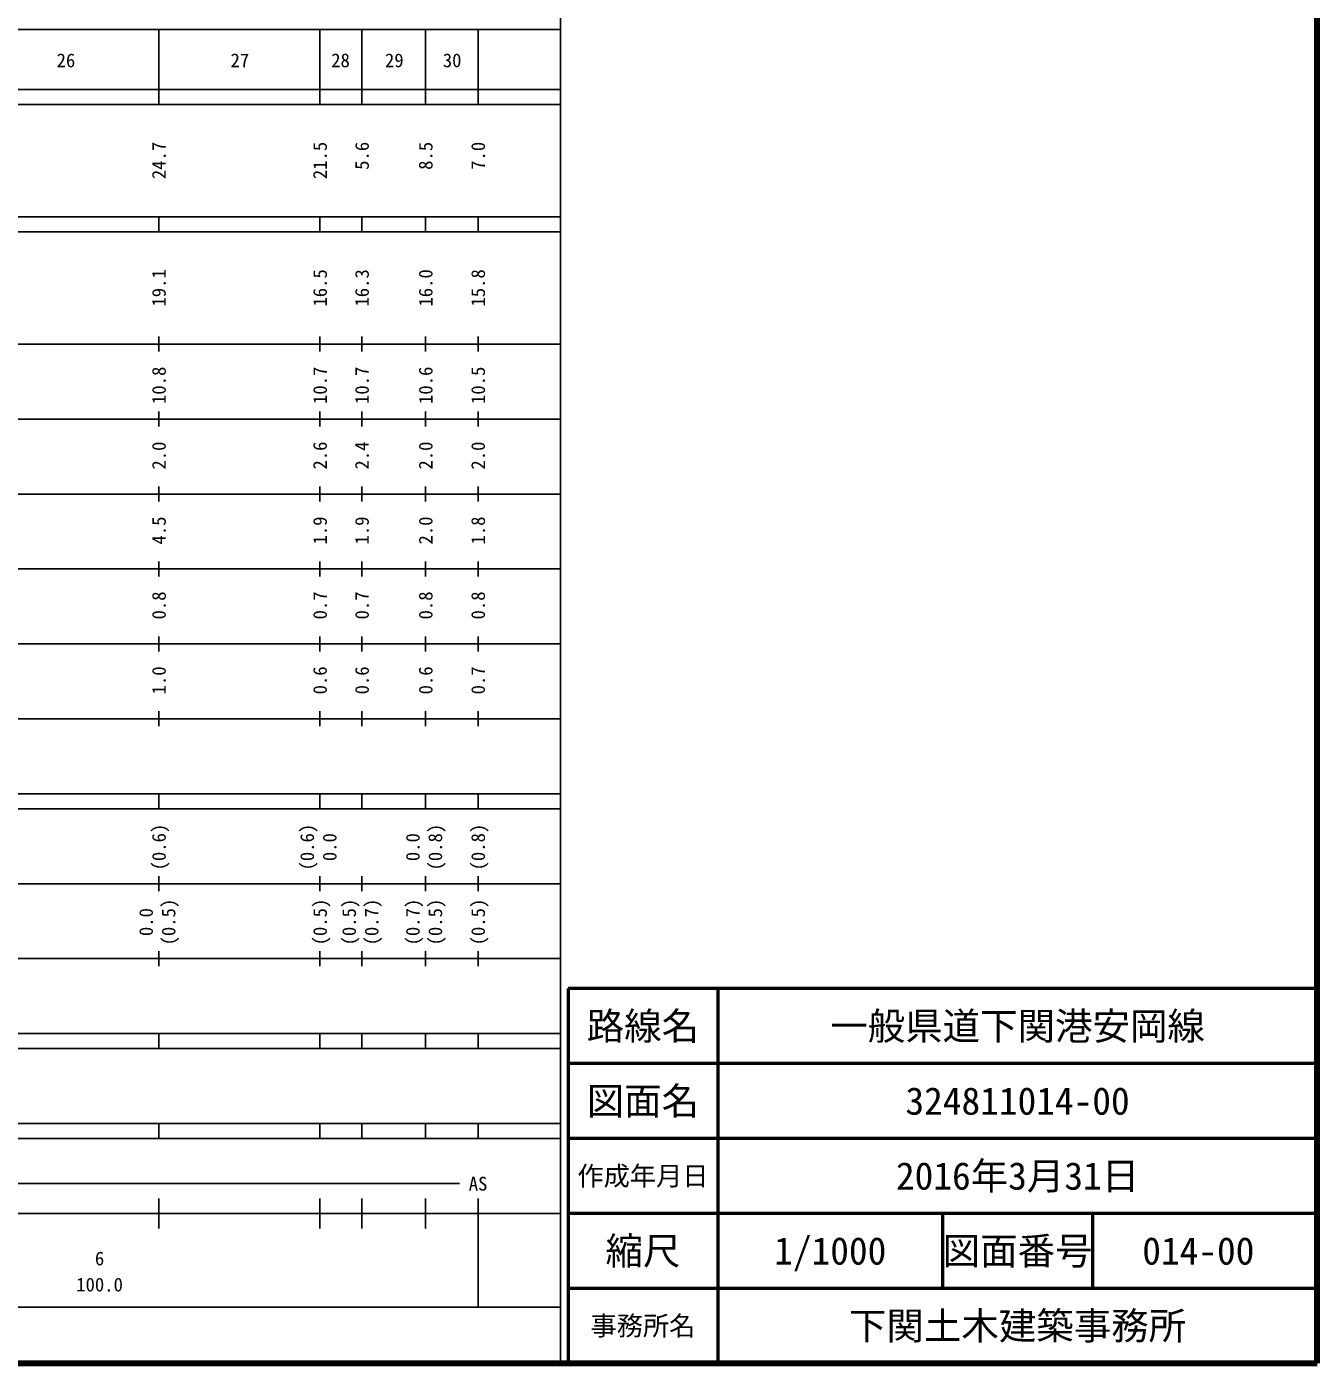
# Model space of a CAD drawing. Units: millimetres on the paper, enlarged 1000 times. Extents: x 40000 to 680000, y 20000 to 380000.
# Drawn here: x 507760 to 680000, y 20000 to 198358 of the extents above; entities that cross this region are included whole.
import ezdxf
from ezdxf.enums import TextEntityAlignment as Align

# ---------------------------------------------------------------- set-up
doc = ezdxf.new("R2010")
doc.units = ezdxf.units.MM
doc.header["$LTSCALE"] = 1000
for name, color, linetype, lineweight in [('M-TTL', 2, 'Continuous', 140), ('M-TTL-BAND', 7, 'Continuous', 25), ('M-TTL-FRAM', 2, 'Continuous', 50), ('M-TTL-LINE', 7, 'Continuous', 50)]:
    doc.layers.add(name, color=color, linetype=linetype, lineweight=lineweight)
doc.layers.add('M-TTL-TXT', color=7, linetype='Continuous')
doc.styles.add('ＭＳ ゴシック', font='')
doc.styles.get('ＭＳ ゴシック').set_extended_font_data('MS Gothic')

msp = doc.modelspace()

# ---------------------------------------------------------------- linework, layer by layer
at = {"layer": 'M-TTL'}
for p, q in [((680000, 20000), (680000, 380000)), ((40000, 20000), (680000, 20000))]:
    msp.add_line(p, q, dxfattribs=at)
at = {"layer": 'M-TTL-BAND'}
for p, q in [((579000, 20000), (579000, 370000)), ((68000, 198000), (579000, 198000)), ((525400, 188000), (525400, 198000)), ((546900, 188001), (546900, 198001)), ((552500, 188000), (552500, 198000)), ((561000, 188000), (561000, 198000)), ((568000, 188000), (568000, 198000)), ((40000, 190000), (579000, 190000)), ((40000, 188000), (579000, 188000)), ((40000, 173000), (579000, 173000)), ((525400, 171000), (525400, 173000)), ((546900, 171001), (546900, 173001)), ((552500, 171000), (552500, 173000)), ((561000, 171000), (561000, 173000)), ((568000, 171000), (568000, 173000)), ((40000, 171000), (579000, 171000)), ((525400, 155000), (525400, 157000)), ((546900, 155001), (546900, 157001)), ((552500, 155000), (552500, 157000)), ((561000, 155000), (561000, 157000)), ((568000, 155000), (568000, 157000)), ((40000, 156000), (579000, 156000)), ((525400, 145000), (525400, 147000)), ((546900, 145001), (546900, 147001)), ((552500, 145000), (552500, 147000)), ((561000, 145000), (561000, 147000)), ((568000, 145000), (568000, 147000)), ((46000, 146000), (579000, 146000)), ((52000, 136000), (579000, 136000)), ((525400, 135000), (525400, 137000)), ((546900, 135001), (546900, 137001)), ((552500, 135000), (552500, 137000)), ((561000, 135000), (561000, 137000)), ((568000, 135000), (568000, 137000)), ((525400, 125000), (525400, 127000)), ((546900, 125001), (546900, 127001)), ((552500, 125000), (552500, 127000)), ((561000, 125000), (561000, 127000)), ((568000, 125000), (568000, 127000)), ((46000, 126000), (579000, 126000)), ((52000, 116000), (579000, 116000)), ((525400, 115000), (525400, 117000)), ((546900, 115001), (546900, 117001)), ((552500, 115000), (552500, 117000)), ((561000, 115000), (561000, 117000)), ((568000, 115000), (568000, 117000)), ((46000, 106000), (579000, 106000)), ((525400, 105000), (525400, 107000)), ((546900, 105001), (546900, 107001)), ((546900, 105001), (546900, 107001)), ((552500, 105000), (552500, 107000)), ((561000, 105000), (561000, 107000)), ((568000, 105000), (568000, 107000)), ((40000, 96000), (579000, 96000)), ((525400, 94000), (525400, 96000)), ((546900, 94001), (546900, 96001)), ((552500, 94000), (552500, 96000)), ((561000, 94000), (561000, 96000)), ((568000, 94000), (568000, 96000)), ((40000, 94000), (579000, 94000)), ((49000, 84000), (579000, 84000)), ((525400, 83000), (525400, 85000)), ((546900, 83001), (546900, 85001)), ((552500, 83000), (552500, 85000)), ((561000, 83000), (561000, 85000)), ((568000, 83000), (568000, 85000)), ((525400, 73000), (525400, 75000)), ((546900, 73001), (546900, 75001)), ((552500, 73000), (552500, 75000)), ((561000, 73000), (561000, 75000)), ((568000, 73000), (568000, 75000)), ((40000, 74000), (579000, 74000)), ((40000, 64000), (579000, 64000)), ((525400, 62000), (525400, 64000)), ((546900, 62001), (546900, 64001)), ((552500, 62000), (552500, 64000)), ((561000, 62000), (561000, 64000)), ((568000, 62000), (568000, 64000)), ((40000, 62000), (579000, 62000)), ((40000, 52000), (579000, 52000)), ((525400, 50000), (525400, 52000)), ((546900, 50001), (546900, 52001)), ((552500, 50000), (552500, 52000)), ((561000, 50000), (561000, 52000)), ((568000, 50000), (568000, 52000)), ((40000, 50000), (579000, 50000)), ((71000, 44000), (565498, 44000)), ((525400, 38000), (525400, 42000)), ((546900, 38001), (546900, 42001)), ((552500, 38000), (552500, 42000)), ((561000, 38000), (561000, 42000)), ((568000, 27500), (568000, 42000)), ((40000, 40000), (579000, 40000)), ((68000, 27500), (579000, 27500))]:
    msp.add_line(p, q, dxfattribs=at)
at = {"layer": 'M-TTL-FRAM'}
for p, q in [((680000, 70000), (580000, 70000)), ((580000, 70000), (580000, 20000))]:
    msp.add_line(p, q, dxfattribs=at)
at = {"layer": 'M-TTL-LINE'}
for p, q in [((600000, 70000), (600000, 20000)), ((680000, 60000), (580000, 60000)), ((680000, 50000), (580000, 50000)), ((680000, 40000), (580000, 40000)), ((630000, 40000), (630000, 30000)), ((650000, 40000), (650000, 30000)), ((680000, 30000), (580000, 30000))]:
    msp.add_line(p, q, dxfattribs=at)

# ---------------------------------------------------------------- texts
at = {"layer": 'M-TTL-BAND', "style": 'ＭＳ ゴシック'}
for s, p in [('26', (512993, 192405)), ('27', (536212, 192405)), ('28', (549642, 192405)), ('29', (556819, 192405)), ('30', (564535, 192405)), ('AS', (568000, 42500)), ('6', (517481, 32523)), ('100.0', (517481, 29033))]:
    msp.add_text(s, height=1833, dxfattribs=at).set_placement(p, align=Align.BOTTOM_CENTER)
for s, p in [('24.7', (525400, 183000)), ('21.5', (546900, 183001)), ('5.6', (552500, 183000)), ('8.5', (561000, 183000)), ('7.0', (568000, 183000)), ('19.1', (525400, 166000)), ('15.8', (568000, 166000)), ('16.5', (546900, 166001)), ('16.3', (552500, 166000)), ('16.0', (561000, 166000)), ('10.8', (525400, 153000)), ('10.7', (546900, 153001)), ('10.7', (552500, 153000)), ('10.6', (561000, 153000)), ('10.5', (568000, 153000)), ('2.0', (525400, 143000)), ('2.6', (546900, 143001)), ('2.4', (552500, 143000)), ('2.0', (561000, 143000)), ('2.0', (568000, 143000)), ('4.5', (525400, 133000)), ('1.9', (546900, 133001)), ('1.9', (552500, 133000)), ('2.0', (561000, 133000)), ('1.8', (568000, 133000)), ('0.8', (525400, 123000)), ('0.7', (546900, 123001)), ('0.7', (552500, 123000)), ('0.8', (561000, 123000)), ('0.8', (568000, 123000)), ('1.0', (525400, 113000)), ('0.6', (546900, 113001)), ('0.6', (552500, 113000)), ('0.6', (561000, 113000)), ('0.7', (568000, 113000)), ('(0.6)', (525400, 92000)), ('(0.8)', (568000, 92000)), ('(0.5)', (546900, 82001)), ('(0.5)', (568000, 82000))]:
    msp.add_text(s, height=1833, rotation=90, dxfattribs=at).set_placement(p, align=Align.MIDDLE_RIGHT)
for s, p in [('(0.6)', (546650, 88876)), ('(0.8)', (563750, 88875)), ('0.0', (549650, 88876)), ('0.0', (560750, 88875)), ('0.0', (525150, 78875)), ('(0.5)', (528150, 78875)), ('(0.5)', (552250, 78875)), ('(0.7)', (555250, 78875)), ('(0.7)', (560750, 78875)), ('(0.5)', (563750, 78875))]:
    msp.add_text(s, height=1833, rotation=90, dxfattribs=at).set_placement(p, align=Align.BOTTOM_CENTER)
at = {"layer": 'M-TTL-TXT', "style": 'ＭＳ ゴシック'}
for s, height, p in [('路線名', 3666, (590000, 65000)), ('路線名', 3666, (590000, 65000)), ('一般県道下関港安岡線', 3666, (640000, 65000)), ('図面名', 3666, (590000, 55000)), ('図面名', 3666, (590000, 55000)), ('324811014-00', 3666, (640000, 55000)), ('作成年月日', 2566, (590000, 45000)), ('作成年月日', 2566, (590000, 45000)), ('2016年3月31日', 3666, (640000, 45000)), ('縮尺', 3666, (590000, 35000)), ('縮尺', 3666, (590000, 35000)), ('1/1000', 3666, (615000, 35000)), ('図面番号', 3666, (640000, 35000)), ('図面番号', 3666, (640000, 35000)), ('014-00', 3666, (664125, 35000)), ('下関土木建築事務所', 3666, (640000, 25000)), ('事務所名', 2566, (590000, 25000)), ('事務所名', 2566, (590000, 25000))]:
    msp.add_text(s, height=height, dxfattribs=at).set_placement(p, align=Align.MIDDLE_CENTER)

doc.saveas('drawing.dxf')
